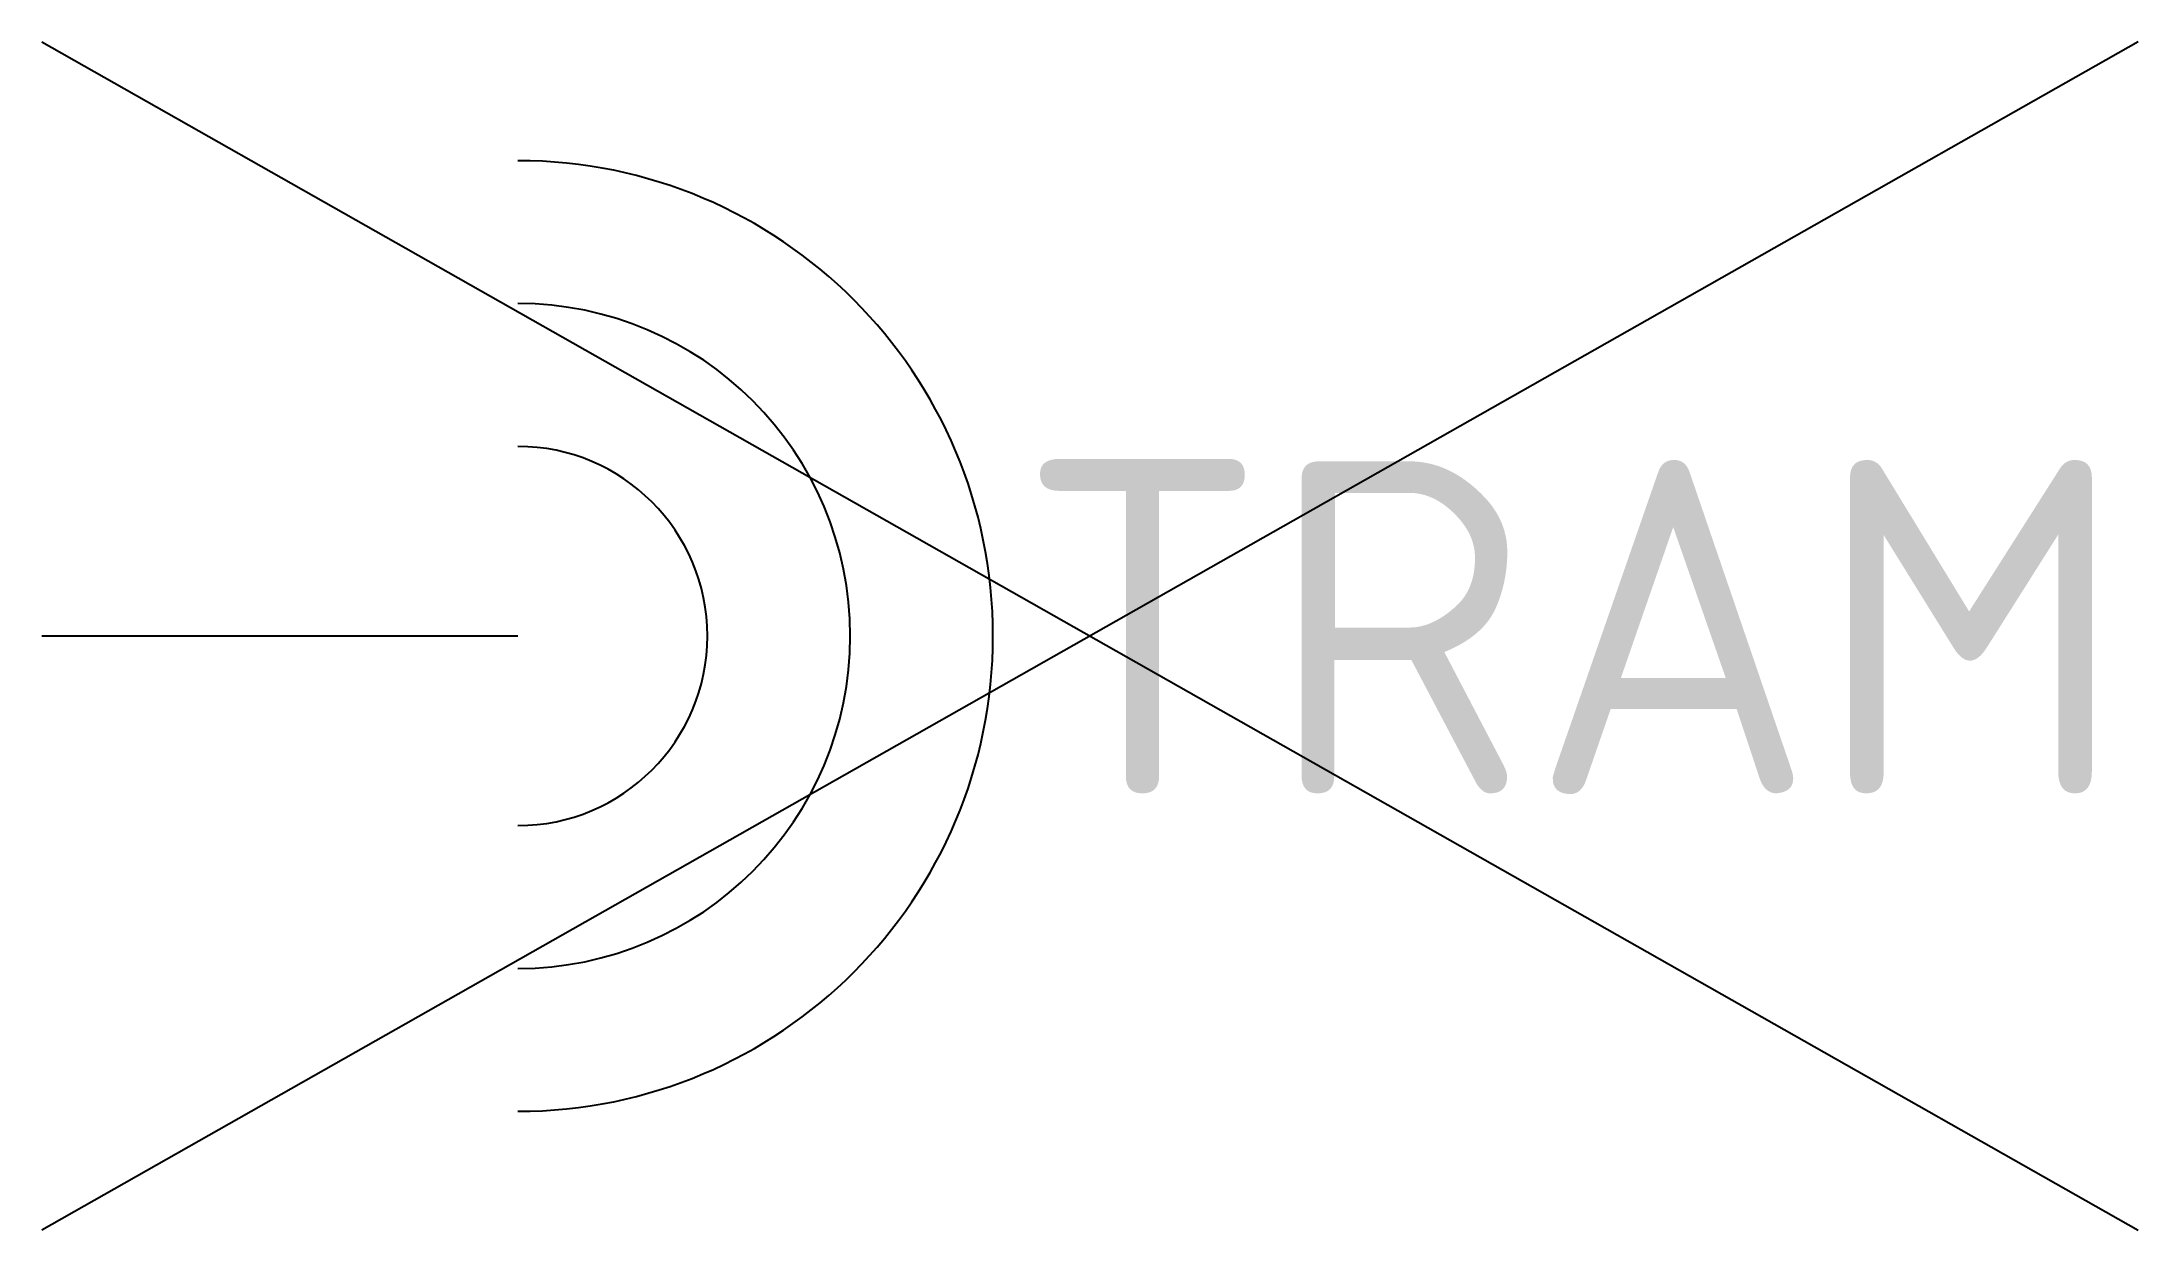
# Model space of a CAD drawing. Header units: metres. Extents: x 0 to 11, y -3.1 to 3.1.
import ezdxf
from ezdxf.enums import TextEntityAlignment as Align

# ---------------------------------------------------------------- set-up
doc = ezdxf.new("R2010")
doc.units = ezdxf.units.M
doc.styles.add('NLCS-ISO', font='NLCS-ISO.ttf')

msp = doc.modelspace()

# ---------------------------------------------------------------- linework, layer by layer
for p, q in [((11.009, 3.118), (0, -3.118)), ((0, 3.118), (11.009, -3.118)), ((2.5, 0), (0, 0))]:
    msp.add_line(p, q)
for radius in [2.495, 1.745, 0.995]:
    msp.add_arc((2.5, 0), radius, 270, 90)

# ---------------------------------------------------------------- texts
at = {"style": 'NLCS-ISO'}
msp.add_text('TRAM', height=1.75, dxfattribs=at).set_placement((8.034, 0.049), align=Align.MIDDLE_CENTER)

doc.saveas('drawing.dxf')
